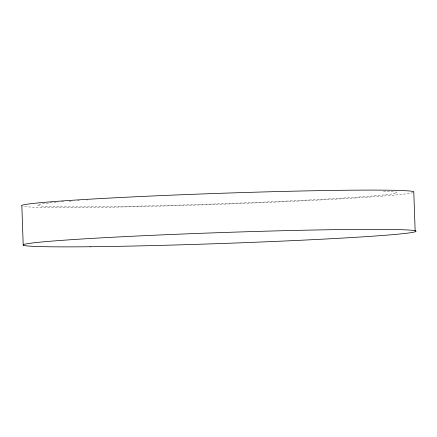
<?xml version="1.0" encoding="UTF-8"?>
<svg xmlns="http://www.w3.org/2000/svg" width="437" height="437" viewBox="0 0 437 437"><rect width="100%" height="100%" fill="white"/><g stroke="black" fill="none" stroke-linecap="round" stroke-linejoin="round"><path stroke-width="0.33" stroke-dasharray="2.19 1.64" d="M413.145 192.668A196.552 5.468 -2 0 1 219.248 204.281A196.552 5.468 -2 0 1 22.817 206.286M383.484 191.182A179.804 4.998 -2 0 1 210.885 204.101A179.804 4.998 -2 0 1 58.012 202.118M61.442 201.823A179.804 4.998 -2 0 1 64.507 201.572M69.106 201.211A179.804 4.998 -2 0 1 71.881 201.004M77.731 200.588A179.804 4.998 -2 0 1 79.244 200.485M86.553 199.999A179.804 4.998 -2 0 1 87.793 199.917"/><path stroke-width="0.66" d="M415.15 230.965L413.784 191.69A196.552 5.468 -2 0 0 204.347 193.875A196.552 5.468 -2 0 0 21.85 206.035L23.216 245.31M90.137 246.736A196.552 5.468 -2 0 0 411.96 232.5A196.552 5.468 -2 0 0 155.452 235.172A196.552 5.468 -2 0 0 90.137 246.736"/></g></svg>
